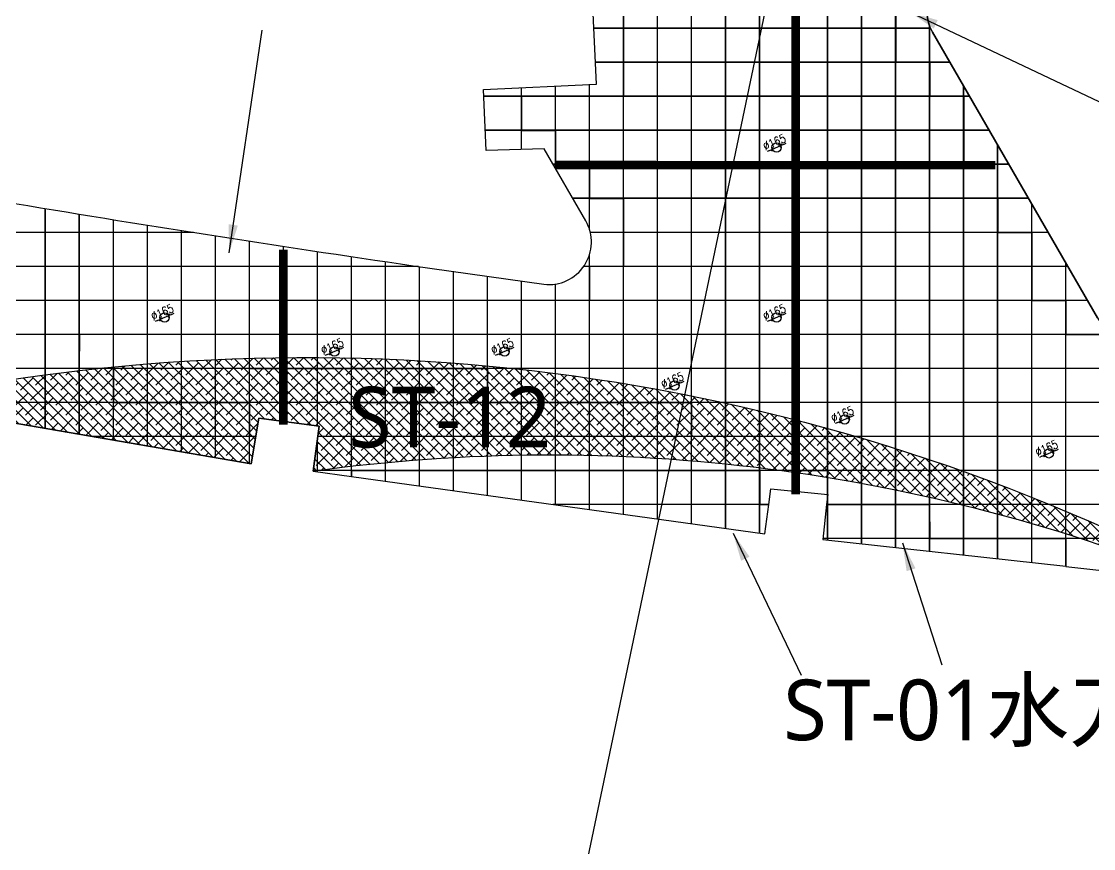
# Model space of a CAD drawing. Header units: millimetres. Extents: x -1989 to 265952, y -5690 to 142265.
# Drawn here: x 68428 to 87341, y 15658 to 30251 of the extents above; entities that cross this region are included whole.
import ezdxf
from ezdxf.enums import TextEntityAlignment as Align
from ezdxf.lldxf.tags import DXFTag

# ---------------------------------------------------------------- set-up
doc = ezdxf.new("R2010")
doc.units = ezdxf.units.MM
for name, color, linetype in [('d地面疏散指示开孔165mm', 91, 'Continuous'), ('F-地材填充', 8, 'Continuous'), ('F-地材造型线', 150, 'Continuous'), ('ST-01水刀', 111, 'Continuous'), ('ST-12整砖', 7, 'Continuous'), ('ST-12算量', 21, 'Continuous'), ('现场实际间隔柱定位', 6, 'Continuous')]:
    doc.layers.add(name, color=color, linetype=linetype)
doc.styles.get("Standard").update_dxf_attribs({"font": 'arial.ttf'})
doc.styles.add('YQ_DIM', font='romancs.shx', dxfattribs={"width": 0.8, "bigfont": '@by-01-hztxt.shx'})
doc.styles.add('黑体', font='Microsoft YaHei.ttf')
tags = doc.linetypes.add('EXP JT_LINE', pattern='A,0.5,-0.2,["EXP JT",Standard,S=0.12,R=0,X=-0.1,Y=-0.05],-0.5', length=1.199999999999999).pattern_tags.tags
tags[6] = DXFTag(74, 10)
doc.dimstyles.new('yq100', dxfattribs={"dimscale": 50, "dimtxt": 3, "dimasz": 1, "dimexe": 1.5, "dimexo": 3, "dimgap": 0.5, "dimtad": 1, "dimdec": 0, "dimrnd": 5, "dimdsep": 46, "dimtxsty": 'YQ_DIM', "dimblk": 'YQTICK', "dimcen": 0, "dimclrd": 256, "dimclre": 256, "dimclrt": 7, "dimadec": 1, "dimazin": 2, "dimtfac": 1, "dimtdec": 0, "dimtix": 1, "dimtmove": 2, "dimatfit": 2, "dimfxl": 1, "dimtolj": 1, "dimtzin": 0, "dimarcsym": 0})
doc.dimstyles.new('yq50', dxfattribs={"dimscale": 50, "dimtxt": 3, "dimasz": 1, "dimexe": 1.5, "dimexo": 3, "dimgap": 0.5, "dimtad": 1, "dimdec": 0, "dimdsep": 46, "dimtxsty": 'YQ_DIM', "dimblk": 'YQTICK', "dimcen": 0, "dimclrd": 256, "dimclre": 256, "dimclrt": 7, "dimadec": 1, "dimazin": 2, "dimtfac": 1, "dimtdec": 4, "dimtix": 1, "dimtmove": 2, "dimatfit": 2, "dimfxl": 1, "dimtolj": 1, "dimtzin": 0, "dimarcsym": 0})

# ---------------------------------------------------------------- blocks, each defined once
blk = doc.blocks.new('AWERAWE')
at = {"layer": 'F-地材填充', "color": 8, "linetype": 'Continuous'}
for p, q in [((-16467.27204211386, 405674.4401379789), (-16467.27204211386, 420718.4423989626)), ((-16465.27204211386, 405672.4401379788), (-16465.27204211386, 420716.4423989627)), ((-15867.27204211386, 405591.1383583499), (-15867.27204211386, 420587.5455750081)), ((-15865.27204211386, 405589.1383583499), (-15865.27204211386, 420585.5455750081)), ((-15267.27204211386, 405507.836578721), (-15267.27204211386, 420456.6487510539)), ((-15265.27204211386, 405505.836578721), (-15265.27204211386, 420454.6487510539)), ((-14667.27204211386, 405424.534799092), (-14667.27204211386, 420325.7519270994)), ((-14665.27204211386, 405422.5347990921), (-14665.27204211386, 420323.7519270994)), ((-14067.27204211386, 405341.2330194631), (-14067.27204211386, 420194.8551031451)), ((-14065.27204211386, 405339.2330194632), (-14065.27204211386, 420192.8551031451)), ((-12267.27204211386, 405156.0870018865), (-12267.27204211386, 419810.2119340083)), ((-12265.27204211386, 405154.0870018864), (-12265.27204211386, 419808.2119340083)), ((-11667.27204211386, 405089.4332762287), (-11667.27204211386, 419694.1393728006)), ((-11665.27204211386, 405087.4332762287), (-11665.27204211386, 419692.1393728006)), ((-13467.27204211386, 406083.6546551525), (-13467.27204211386, 419244.5335390996)), ((-13465.27204211386, 406081.6546551524), (-13465.27204211386, 419242.5335390996)), ((-12867.27204211386, 406026.0730812561), (-12867.27204211386, 419275.4184774998)), ((-12865.27204211386, 406024.073081256), (-12865.27204211386, 419273.4184774997)), ((-11052.80685967354, 414247.8774516658), (-16991.9251384554, 414247.8774516658)), ((-11050.80685967354, 414245.8774516658), (-16989.9251384554, 414245.8774516658)), ((-11067.27204211386, 405022.779550571), (-11067.27204211386, 414282.346332155)), ((-11065.27204211386, 405020.779550571), (-11065.27204211386, 414280.3463321551)), ((-10710.83960252392, 413647.8774516658), (-16962.99514647975, 413647.8774516658)), ((-10708.83960252392, 413645.8774516658), (-16960.99514647975, 413645.8774516658)), ((-17067.27204211386, 410693.1177100295), (-17067.27204211386, 413259.4175964462)), ((-17065.27204211386, 410691.1177100295), (-17065.27204211386, 413257.4175964462)), ((-18267.27204211386, 412110.3808659287), (-18267.27204211386, 413201.5576124945)), ((-18265.27204211386, 412108.3808659287), (-18265.27204211386, 413199.5576124944)), ((-17667.27204211386, 411773.0381623025), (-17667.27204211386, 413230.4876044702)), ((-17665.27204211386, 411771.0381623025), (-17665.27204211386, 413228.4876044702)), ((-10467.27204211386, 404956.1258249133), (-10467.27204211386, 413226.006061966)), ((-10465.27204211386, 404954.1258249133), (-10465.27204211386, 413224.0060619659)), ((-10364.42944100525, 413047.8774516658), (-18935.66568108846, 413047.8774516658)), ((-10362.42944100525, 413045.8774516658), (-18933.66568108846, 413045.8774516658)), ((-10018.01927948658, 412447.8774516658), (-18906.73568911312, 412447.8774516658)), ((-10016.01927948658, 412445.8774516658), (-18904.73568911312, 412445.8774516658)), ((-9867.272042113867, 404889.4720992556), (-9867.272042113867, 412186.7755774393)), ((-9865.272042113866, 404887.4720992556), (-9865.272042113866, 412184.7755774393)), ((-9671.60911796792, 411847.8774516658), (-17710.48052597436, 411847.8774516658)), ((-9669.609117967922, 411845.8774516658), (-17708.48052597436, 411845.8774516658)), ((-9325.198956449254, 411247.8774516659), (-17364.07036445595, 411247.8774516659)), ((-9323.198956449252, 411245.8774516658), (-17362.07036445595, 411245.8774516658)), ((-26667.27204211387, 407188.1669431747), (-26667.27204211387, 411070.0116852259)), ((-26665.27204211387, 407186.1669431747), (-26665.27204211387, 411068.0116852259)), ((-9267.272042113866, 404822.8183735978), (-9267.272042113866, 411147.5450929126)), ((-9265.272042113866, 404820.8183735979), (-9265.272042113866, 411145.5450929127)), ((-26067.27204211387, 407085.4314608843), (-26067.27204211387, 410971.1217783527)), ((-26065.27204211387, 407083.4314608844), (-26065.27204211387, 410969.1217783526)), ((-25467.27204211387, 406982.695978594), (-25467.27204211387, 410873.3804109739)), ((-25465.27204211387, 406980.695978594), (-25465.27204211387, 410871.3804109739)), ((-24055.20321932809, 410647.8774516658), (-40852.17078948409, 410647.8774516658)), ((-24053.20321932809, 410645.8774516658), (-40850.17078948409, 410645.8774516658)), ((-24867.27204211387, 406879.9604963037), (-24867.27204211387, 410776.7865373594)), ((-24865.27204211387, 406877.9604963037), (-24865.27204211387, 410774.7865373595)), ((-24267.27204211386, 406777.2250140133), (-24267.27204211386, 410681.3391253034)), ((-24265.27204211387, 406775.2250140133), (-24265.27204211387, 410679.3391253034)), ((-8978.788794930588, 410647.8774516658), (-17055.28848078793, 410647.8774516658)), ((-8976.788794930588, 410645.8774516658), (-17053.28848078793, 410645.8774516658)), ((-23667.27204211386, 406674.489531723), (-23667.27204211386, 410587.0371560666)), ((-23665.27204211386, 406672.4895317229), (-23665.27204211386, 410585.0371560666)), ((-23067.27204211387, 406571.7540494326), (-23067.27204211387, 410493.8796243201)), ((-23065.27204211386, 406569.7540494326), (-23065.27204211386, 410491.8796243201)), ((-22467.27204211387, 407311.0898628198), (-22467.27204211387, 410401.8655380911)), ((-22465.27204211387, 407309.0898628198), (-22465.27204211387, 410399.8655380912)), ((-21867.27204211387, 407231.4869747333), (-21867.27204211387, 410310.9939187071)), ((-21865.27204211387, 407229.4869747333), (-21865.27204211387, 410308.993918707)), ((-21267.27204211387, 406340.8543750102), (-21267.27204211387, 410221.2638007429)), ((-17067.27204211386, 405757.7419176078), (-17067.27204211386, 410263.9800350277)), ((-17065.27204211386, 405755.7419176077), (-17065.27204211386, 410261.9800350278)), ((-20083.75465199581, 410047.8774516658), (-39459.60482476719, 410047.8774516658)), ((-20081.75465199581, 410045.8774516658), (-39457.60482476719, 410045.8774516658)), ((-21265.27204211387, 406338.8543750103), (-21265.27204211387, 410219.2638007429)), ((-20667.27204211387, 406257.5525953813), (-20667.27204211387, 410132.6742319682)), ((-20665.27204211387, 406255.5525953814), (-20665.27204211387, 410130.6742319682)), ((-20067.27204211387, 406174.2508157524), (-20067.27204211387, 410045.534110507)), ((-20065.27204211387, 406172.2508157524), (-20065.27204211387, 410043.5341105071)), ((-8632.378633411923, 410047.8774516658), (-17171.90243008194, 410047.8774516658)), ((-8630.37863341192, 410045.8774516658), (-17169.90243008194, 410045.8774516658)), ((-8667.272042113866, 404756.1646479401), (-8667.272042113866, 410108.314608386)), ((-8665.272042113866, 404754.1646479401), (-8665.272042113866, 410106.314608386)), ((-19467.27204211386, 406090.9490361235), (-19467.27204211386, 409960.231800658)), ((-19465.27204211386, 406088.9490361234), (-19465.27204211386, 409958.231800658)), ((-18867.27204211386, 406007.6472564945), (-18867.27204211386, 409874.9294908087)), ((-18865.27204211386, 406005.6472564945), (-18865.27204211386, 409872.9294908088)), ((-18267.27204211386, 405924.3454768656), (-18267.27204211386, 409789.6271809598)), ((-18265.27204211386, 405922.3454768656), (-18265.27204211386, 409787.6271809598)), ((-17667.27204211386, 405841.0436972367), (-17667.27204211386, 409737.9938221357)), ((-17665.27204211386, 405839.0436972366), (-17665.27204211386, 409735.9938221357)), ((-8285.968471893248, 409447.8774516658), (-38838.18328472933, 409447.8774516658)), ((-8283.968471893248, 409445.8774516659), (-38836.18328472934, 409445.8774516659)), ((-7886.274062085082, 408847.8774516658), (-31567.42510446267, 408847.8774516658)), ((-7884.274062085082, 408845.8774516658), (-31565.42510446267, 408845.8774516658)), ((-5281.438072288027, 408247.8774516657), (-30454.5878557642, 408247.8774516657)), ((-5279.438072288026, 408245.8774516658), (-30452.5878557642, 408245.8774516658)), ((1548.989490327003, 407647.8774516658), (-29352.09231010201, 407647.8774516658)), ((1550.989490327003, 407645.8774516658), (-29350.09231010202, 407645.8774516658)), ((-22954.95283390668, 407047.8774516658), (-25847.94756892508, 407047.8774516658)), ((-22952.95283390668, 407045.8774516658), (-25845.94756892508, 407045.8774516658)), ((15882.95657703297, 407047.8774516658), (-21860.08162914582, 407047.8774516658)), ((15884.95657703297, 407045.8774516658), (-21858.08162914582, 407045.8774516658)), ((-21867.27204211387, 406424.1561546392), (-21867.27204211387, 406993.6803253486)), ((-21865.27204211387, 406422.1561546392), (-21865.27204211387, 406991.6803253486)), ((74732.72795788615, 406447.8774516659), (-21939.68451723203, 406447.8774516658)), ((74732.72795788615, 406445.8774516658), (-21937.68451723203, 406445.8774516658)), ((-12867.27204211386, 405222.7407275442), (-12867.27204211386, 406015.0409642504)), ((-12865.27204211386, 405220.7407275441), (-12865.27204211386, 406013.0409642503)), ((-13906.92181924461, 405847.8774516658), (-17716.49371151557, 405847.8774516658)), ((-13904.92181924461, 405845.8774516658), (-17714.49371151557, 405845.8774516658)), ((73713.34126965156, 405847.8774516658), (-12885.46025047575, 405847.8774516658)), ((73715.34126965156, 405845.8774516658), (-12883.46025047575, 405845.8774516658)), ((71586.82193263689, 405247.8774516658), (-12950.74318721475, 405247.8774516658)), ((71588.82193263689, 405245.8774516658), (-12948.74318721475, 405245.8774516658))]:
    blk.add_line(p, q, dxfattribs=at)
blk = doc.blocks.new('YQTICK')
blk.add_line((-1, 1e-16), (1, 1e-16))
at = {"const_width": 0.4}
blk.add_lwpolyline([(0.5303300858899105, 0.5303300858899106), (-0.5303300858899106, -0.5303300858899105)], dxfattribs=at)
blk = doc.blocks.new('*D255')
at = {"layer": 'DEFPOINTS', "color": 0, "transparency": 16777216}
for p in [(70876.92647750369, 24996.5565491194), (71028.34795451346, 25062.10451857803)]:
    blk.add_point(p, dxfattribs=at)
at = {"layer": 'd地面疏散指示开孔165mm', "lineweight": -2, "transparency": 16777216}
for p, q in [((70831.04118144009, 24976.69352807132), (70785.15588537649, 24956.83050702324)), ((70876.92647750369, 24996.5565491194), (71028.34795451346, 25062.10451857803)), ((71074.23325057705, 25081.96753962611), (71120.11854664065, 25101.83056067419))]:
    blk.add_line(p, q, dxfattribs=at)
at = {"layer": 'd地面疏散指示开孔165mm', "lineweight": -2, "transparency": 16777216, "xscale": 50, "yscale": 50, "zscale": 50}
for p, rotation in [((70876.92647750369, 24996.5565491194), 23.40702549863715), ((71028.34795451346, 25062.10451857803), 203.4070254986371)]:
    blk.add_blockref('YQTICK', p, dxfattribs=dict(at, rotation=rotation))
at = {"layer": 'd地面疏散指示开孔165mm', "color": 7, "transparency": 16777216, "insert": (70912.91117391242, 25121.1011259759), "char_height": 150, "attachment_point": 5, "rotation": 23.407025498637122, "style": 'YQ_DIM'}
blk.add_mtext('\\A1;∅165', dxfattribs=at)
blk = doc.blocks.new('*D256')
at = {"layer": 'DEFPOINTS', "color": 0, "transparency": 16777216}
for p in [(77026.34795451345, 24462.10451857803), (76874.92647750366, 24396.55654911937)]:
    blk.add_point(p, dxfattribs=at)
at = {"layer": 'd地面疏散指示开孔165mm', "lineweight": -2, "transparency": 16777216}
for p, q in [((76874.92647750366, 24396.55654911937), (77026.34795451345, 24462.10451857803)), ((77072.23325057703, 24481.96753962613), (77118.11854664062, 24501.83056067421)), ((76829.04118144007, 24376.69352807128), (76783.15588537649, 24356.8305070232))]:
    blk.add_line(p, q, dxfattribs=at)
at = {"layer": 'd地面疏散指示开孔165mm', "lineweight": -2, "transparency": 16777216, "xscale": 50, "yscale": 50, "zscale": 50}
for p, rotation in [((76874.92647750366, 24396.55654911937), 23.40702549864762), ((77026.34795451345, 24462.10451857803), 203.4070254986477)]:
    blk.add_blockref('YQTICK', p, dxfattribs=dict(at, rotation=rotation))
at = {"layer": 'd地面疏散指示开孔165mm', "color": 7, "transparency": 16777216, "insert": (76910.91117391238, 24521.10112597588), "char_height": 150, "attachment_point": 5, "rotation": 23.407025498647602, "style": 'YQ_DIM'}
blk.add_mtext('\\A1;∅165', dxfattribs=at)
blk = doc.blocks.new('*D257')
at = {"layer": 'DEFPOINTS', "color": 0, "transparency": 16777216}
for p in [(74026.34795451348, 24462.10451857798), (73874.92647750358, 24396.55654911941)]:
    blk.add_point(p, dxfattribs=at)
at = {"layer": 'd地面疏散指示开孔165mm', "lineweight": -2, "transparency": 16777216}
for p, q in [((73874.92647750358, 24396.55654911941), (74026.34795451348, 24462.10451857798)), ((74072.23325057709, 24481.96753962604), (74118.11854664069, 24501.83056067409)), ((73829.04118143998, 24376.69352807136), (73783.15588537637, 24356.83050702331))]:
    blk.add_line(p, q, dxfattribs=at)
at = {"layer": 'd地面疏散指示开孔165mm', "lineweight": -2, "transparency": 16777216, "xscale": 50, "yscale": 50, "zscale": 50}
for p, rotation in [((73874.92647750358, 24396.55654911941), 23.40702549860254), ((74026.34795451348, 24462.10451857798), 203.4070254986025)]:
    blk.add_blockref('YQTICK', p, dxfattribs=dict(at, rotation=rotation))
at = {"layer": 'd地面疏散指示开孔165mm', "color": 7, "transparency": 16777216, "insert": (73910.9111739124, 24521.10112597591), "char_height": 150, "attachment_point": 5, "rotation": 23.40702549860252, "style": 'YQ_DIM'}
blk.add_mtext('\\A1;∅165', dxfattribs=at)
blk = doc.blocks.new('*D258')
at = {"layer": 'DEFPOINTS', "color": 0, "transparency": 16777216}
for p in [(80026.34795451353, 23862.10451857788), (79874.92647750376, 23796.55654911961)]:
    blk.add_point(p, dxfattribs=at)
at = {"layer": 'd地面疏散指示开孔165mm', "lineweight": -2, "transparency": 16777216}
for p, q in [((79874.92647750376, 23796.55654911961), (80026.34795451353, 23862.10451857788)), ((80072.23325057716, 23881.96753962588), (80118.11854664079, 23901.83056067387)), ((79829.04118144013, 23776.69352807162), (79783.1558853765, 23756.83050702363))]:
    blk.add_line(p, q, dxfattribs=at)
at = {"layer": 'd地面疏散指示开孔165mm', "lineweight": -2, "transparency": 16777216, "xscale": 50, "yscale": 50, "zscale": 50}
for p, rotation in [((79874.92647750376, 23796.55654911961), 23.40702549852468), ((80026.34795451353, 23862.10451857788), 203.4070254985246)]:
    blk.add_blockref('YQTICK', p, dxfattribs=dict(at, rotation=rotation))
at = {"layer": 'd地面疏散指示开孔165mm', "color": 7, "transparency": 16777216, "insert": (79910.91117391267, 23921.101125976), "char_height": 150, "attachment_point": 5, "rotation": 23.40702549852465, "style": 'YQ_DIM'}
blk.add_mtext('\\A1;∅165', dxfattribs=at)
blk = doc.blocks.new('*D259')
at = {"layer": 'DEFPOINTS', "color": 0, "transparency": 16777216}
for p in [(82874.9264775038, 23196.55654911948), (83026.34795451372, 23262.10451857792)]:
    blk.add_point(p, dxfattribs=at)
at = {"layer": 'd地面疏散指示开孔165mm', "lineweight": -2, "transparency": 16777216}
for p, q in [((83072.23325057735, 23281.96753962594), (83118.11854664098, 23301.83056067396)), ((82829.0411814402, 23176.69352807146), (82783.15588537657, 23156.83050702344)), ((82874.9264775038, 23196.55654911948), (83026.34795451372, 23262.10451857792))]:
    blk.add_line(p, q, dxfattribs=at)
at = {"layer": 'd地面疏散指示开孔165mm', "lineweight": -2, "transparency": 16777216, "xscale": 50, "yscale": 50, "zscale": 50}
for p, rotation in [((83026.34795451372, 23262.10451857792), 203.40702549856), ((82874.9264775038, 23196.55654911948), 23.40702549855993)]:
    blk.add_blockref('YQTICK', p, dxfattribs=dict(at, rotation=rotation))
at = {"layer": 'd地面疏散指示开孔165mm', "color": 7, "transparency": 16777216, "insert": (82910.91117391275, 23321.10112597595), "char_height": 150, "attachment_point": 5, "rotation": 23.40702549855992, "style": 'YQ_DIM'}
blk.add_mtext('\\A1;∅165', dxfattribs=at)
blk = doc.blocks.new('*D260')
at = {"layer": 'DEFPOINTS', "color": 0, "transparency": 16777216}
for p in [(81674.9264775035, 24996.55654911942), (81826.3479545135, 25062.10451857795)]:
    blk.add_point(p, dxfattribs=at)
at = {"layer": 'd地面疏散指示开孔165mm', "lineweight": -2, "transparency": 16777216}
for p, q in [((81629.04118143988, 24976.69352807139), (81583.15588537627, 24956.83050702335)), ((81674.9264775035, 24996.55654911942), (81826.3479545135, 25062.10451857795)), ((81872.2332505771, 25081.96753962598), (81918.11854664073, 25101.83056067401))]:
    blk.add_line(p, q, dxfattribs=at)
at = {"layer": 'd地面疏散指示开孔165mm', "lineweight": -2, "transparency": 16777216, "xscale": 50, "yscale": 50, "zscale": 50}
for p, rotation in [((81674.9264775035, 24996.55654911942), 23.40702549857576), ((81826.3479545135, 25062.10451857795), 203.4070254985757)]:
    blk.add_blockref('YQTICK', p, dxfattribs=dict(at, rotation=rotation))
at = {"layer": 'd地面疏散指示开孔165mm', "color": 7, "transparency": 16777216, "insert": (81710.91117391243, 25121.10112597591), "char_height": 150, "attachment_point": 5, "rotation": 23.40702549857575, "style": 'YQ_DIM'}
blk.add_mtext('\\A1;∅165', dxfattribs=at)
blk = doc.blocks.new('*D261')
at = {"layer": 'DEFPOINTS', "color": 0, "transparency": 16777216}
for p in [(81674.92647750345, 27996.55654911936), (81826.34795451345, 28062.10451857799)]:
    blk.add_point(p, dxfattribs=at)
at = {"layer": 'd地面疏散指示开孔165mm', "lineweight": -2, "transparency": 16777216}
for p, q in [((81674.92647750345, 27996.55654911936), (81826.34795451345, 28062.10451857799)), ((81872.23325057708, 28081.96753962604), (81918.11854664068, 28101.8305606741)), ((81629.04118143988, 27976.6935280713), (81583.15588537627, 27956.83050702324))]:
    blk.add_line(p, q, dxfattribs=at)
at = {"layer": 'd地面疏散指示开孔165mm', "lineweight": -2, "transparency": 16777216, "xscale": 50, "yscale": 50, "zscale": 50}
for p, rotation in [((81674.92647750345, 27996.55654911936), 23.40702549860701), ((81826.34795451345, 28062.10451857799), 203.4070254986071)]:
    blk.add_blockref('YQTICK', p, dxfattribs=dict(at, rotation=rotation))
at = {"layer": 'd地面疏散指示开孔165mm', "color": 7, "transparency": 16777216, "insert": (81710.91117391236, 28121.10112597588), "char_height": 150, "attachment_point": 5, "rotation": 23.407025498607048, "style": 'YQ_DIM'}
blk.add_mtext('\\A1;∅165', dxfattribs=at)
blk = doc.blocks.new('*D282')
at = {"layer": 'DEFPOINTS', "color": 0, "transparency": 16777216}
for p in [(86476.92647750382, 22598.55654911952), (86628.34795451348, 22664.10451857799)]:
    blk.add_point(p, dxfattribs=at)
at = {"layer": 'd地面疏散指示开孔165mm', "lineweight": -2, "transparency": 16777216}
for p, q in [((86674.23325057709, 22683.96753962603), (86720.11854664068, 22703.83056067409)), ((86431.0411814402, 22578.69352807146), (86385.15588537662, 22558.83050702341)), ((86476.92647750382, 22598.55654911952), (86628.34795451348, 22664.10451857799))]:
    blk.add_line(p, q, dxfattribs=at)
at = {"layer": 'd地面疏散指示开孔165mm', "lineweight": -2, "transparency": 16777216, "xscale": 50, "yscale": 50, "zscale": 50}
for p, rotation in [((86628.34795451348, 22664.10451857799), 203.4070254986034), ((86476.92647750382, 22598.55654911952), 23.40702549860342)]:
    blk.add_blockref('YQTICK', p, dxfattribs=dict(at, rotation=rotation))
at = {"layer": 'd地面疏散指示开孔165mm', "color": 7, "transparency": 16777216, "insert": (86512.91117391257, 22723.10112597596), "char_height": 150, "attachment_point": 5, "rotation": 23.407025498603385, "style": 'YQ_DIM'}
blk.add_mtext('\\A1;∅165', dxfattribs=at)

msp = doc.modelspace()

# ---------------------------------------------------------------- hatches: boundary and pattern name
at = {"layer": 'F-地材填充'}
h = msp.add_hatch(dxfattribs=at)
h.set_pattern_fill('DOTS', color=8, scale=100, angle=90)
h.set_pattern_definition([(90, (485915.7197267425, 405516.620118822), (-158.75, 79.37500000000001), [0, -158.75])])
edge = h.paths.add_edge_path()
edge.add_line((82663.3540596088, 35216.12599809622), (82621.16808326103, 34998.37111807618))
edge.add_line((82621.16808326103, 34998.37111807618), (82006.17733110653, 35135.09305542594))
edge.add_line((82006.17733110664, 35135.09305542594), (81468.66730676769, 35254.58983097112))
edge.add_line((81468.66730676769, 35254.58983097112), (81493.29269753248, 35370.17405466063))
edge.add_arc((76600.44360442137, -6383.592687577969), 42039.46966141733, 83.3163666160761, 98.08916003773373)
edge.add_line((70684.90487224856, 35237.59675868115), (70684.90487107149, 35154.38567412555))
edge.add_arc((72665.23145493856, 2442.126793975738), 32772.14632001863, 58.4021364496154, 93.4643297160261, ccw=False)
edge.add_arc((112929.7945153547, 171942.4495205379), 143457.7266076545, 260.736363694474, 264.46176272153)
edge.add_arc((76626.54245602388, -6411.319012759806), 42062.89662480486, 57.7294283861883, 81.74849109157326)
h = msp.add_hatch(dxfattribs=at)
h.set_pattern_fill('橡胶', color=256, scale=200, angle=90)
h.set_pattern_definition([(135, (485915.719726742, 389097.124641923), (-88.38834764831844, -88.38834764831844), []), (224.9999999999999, (485915.719726742, 389097.124641923), (-88.38834764831847, -265.1650429449553), [312.4999999999999, -187.4999999999999])])
edge = h.paths.add_edge_path()
edge.add_arc((77735.25561149037, -8004.046041769994), 30602.72024258791, 67.69804876367891, 97.80859024249992, ccw=False)
edge.add_line((89348.61054428612, 20309.49265354339), (89654.29475264347, 20276.24580816648))
edge.add_arc((73442.47866780733, -10177.44065556864), 34500.00000000051, 61.97169387217832, 102.2478068050065)
edge.add_line((66123.63952234961, 23537.31269608662), (72482.25190601198, 22446.96510671099))
edge.add_line((72482.25190601198, 22446.96510671099), (72618.38906679631, 23249.02261822842))
edge.add_line((72618.38906679631, 23249.02261822842), (73682.64164484433, 23107.8266534514))
edge.add_arc((73669.11603171263, 23074.94861492803), 35.55147855903977, 67.63834796499205, 277.2468897730036)
edge.add_line((73673.60067721494, 23039.68112873394), (73594.25881669522, 22441.64860181985))
edge.add_line((73594.25881669522, 22441.64860181985), (73577.44420811805, 22314.90991947786))

# ---------------------------------------------------------------- linework, layer by layer
at = {"color": 11}
msp.add_lwpolyline([(76439.17991211035, 31916.17093931212), (76395.70390200152, 32817.85131611102, 0.3264483431227162), (75987.97650474429, 33322.81349328617, -0.0153519259116162), (67551.76700320121, 35850.88450199084), (67081.7346138788, 34982.13741016181), (65260.48929034945, 35967.51543215735), (63866.21587712903, 33390.52073887989), (65687.46120065663, 32405.14271688732), (65221.11822036819, 31543.21465165486), (61856.52349440663, 33363.61613903925, 0.3673617066170483), (60779.77228457111, 33136.17204528369), (59624.97533810281, 31643.64671918928, 0.5590913621963867), (60862.04890694309, 28377.29076346706, 0.0112558719620174), (75341.1766764438, 25941.6914246433), (77643.92160815586, 25614.30898852934, 0.617733619168726), (78382.50460498131, 26734.00195471538), (77649.7900506533, 28003.10079023973), (76629.37091714636, 27971.66230901811), (76577.40112883903, 29049.5012870245), (78574.35903650886, 29145.78791409955), (78436.13781977972, 32012.457566386), (76439.17993784, 31916.17094055269)], format="xyb", dxfattribs=at)
msp.add_lwpolyline([(87411.22464946358, 25019.53382456143, 0.2404197129932057), (88517.2547155782, 24302.28284668588, 0.0121159270092298), (104271.8326290227, 23051.90963665993, 0.282733468284349), (105607.2344188434, 23774.71953270098), (107745.2148964535, 27477.8103455654, 0.563940622258), (107126.034450667, 28602.19647361702, -0.0383659333457319), (85294.70513755622, 31171.65108300347, 0.6438808951479384), (84500.70666847427, 30060.69884390649)], format="xyb", close=True, dxfattribs=at)
at = {"layer": 'd地面疏散指示开孔165mm'}
for centre in [(81750.63721600853, 28029.3305338487), (70952.63721600852, 25029.3305338487), (81750.63721600853, 25029.3305338487), (73950.63721600853, 24429.3305338487), (76950.63721600853, 24429.3305338487), (79950.63721600853, 23829.3305338487), (82950.63721600876, 23229.3305338487), (86552.63721600853, 22631.3305338487)]:
    msp.add_circle(centre, 82.5, dxfattribs=at)
at = {"layer": 'F-地材造型线'}
msp.add_lwpolyline([(99084.6857181009, 29154.38179137235, 0.1050647637379913), (82663.432688301, 35216.84448301452), (82621.16808326103, 34998.37111807618), (82006.17733110664, 35135.09305542594), (81468.66730676769, 35254.58983097112), (81493.29269753248, 35370.17405466063, 0.0644231810518809), (70686.77915663403, 35236.14937278375), (70686.77915545707, 35152.93828822722, -0.1539755113251544), (89851.63721600865, 30353.19149972758, 0.016230397369082)], format="xyb", close=True, dxfattribs=at)
at = {"layer": 'F-地材造型线', "color": 1, "linetype": 'EXP JT_LINE', "ltscale": 1500, "const_width": 150}
for points in [[(82084.89609030509, 35030.23980833314), (82084.89609030509, 21909.00963991744)], [(77849.63721600888, 27717.26629944777), (85607.73627818064, 27715.54498329319)], [(73049.63450508579, 26226.67513775176), (73049.63450508579, 23136.8015343326)]]:
    msp.add_lwpolyline(points, dxfattribs=at)
at = {"layer": 'F-地材造型线'}
msp.add_lwpolyline([(73577.44420811746, 22314.90991947762), (73682.64164484433, 23107.8266534514), (72618.38906679631, 23249.02261822842), (72482.25190601198, 22446.96510671099), (66123.63952234961, 23537.31269608662, -0.1775694729511432), (89654.29475264288, 20276.24580816625), (89348.61054428612, 20309.49265354339, 0.1321432168729033), (73577.44420811746, 22314.90991947762), (73594.25881669522, 22441.64860181985)], format="xyb", dxfattribs=at)
at = {"layer": 'ST-01水刀', "color": 241}
msp.add_line((86461.30067257307, 53902.78417648016), (73977.59064508139, -5689.841053661744), dxfattribs=at)
at = {"layer": 'ST-01水刀'}
for points in [[(60862.04890694309, 28377.29076346706, 0.0112558719620174), (75341.1766764438, 25941.6914246433), (77643.92160815586, 25614.30898852934, 0.617733619168726), (78382.50460498131, 26734.00195471538), (77649.7900506533, 28003.10079023973), (76629.37091714636, 27971.66230901811), (76577.40112883903, 29049.5012870245), (78574.35903650886, 29145.78791409955), (78436.13781977972, 32012.457566386), (76439.17991211035, 31916.17093931212)], [(87411.22464946358, 25019.53382456143), (84500.70666847427, 30060.69884390649, -0.6438808951479384), (85294.70513755622, 31171.65108300347, 0.005945224346755), (88649.63721600865, 30554.35736903807, -0.005945224346755)]]:
    msp.add_lwpolyline(points, format="xyb", dxfattribs=at)
for points in [[(79049.63721600865, 31928.33053384864), (79049.63721600865, 28930.33053384864), (78449.63721600865, 28930.3305338487), (77249.63721600865, 28930.3305338487), (77251.63721600865, 28328.33053384864), (77849.63721600865, 28328.33053384864), (77849.63721600865, 27730.33053384864), (78449.63721600865, 27728.33053384864), (78449.63721600865, 27128.33053384864), (79049.63721600865, 27128.33053384864), (79051.63721600865, 25930.33053384864), (78451.63721600865, 25930.33053384864), (78449.63721600865, 25330.33053384864), (75449.63721600865, 25330.33053384864), (74851.63721600865, 25330.33053384864), (74849.63721600865, 25928.33053384864), (71251.63721600865, 25930.33053384864), (71251.63721600865, 26528.33053384864), (67651.63721600865, 26528.33053384864)], [(88049.63721600865, 31328.33053384864), (84451.63721600865, 31328.33053384864), (84451.63721600865, 30728.33053384864), (83851.63721600865, 30728.33053384858), (83851.63721600865, 29530.33053384864), (84451.63721600865, 29530.33053384864), (84451.63721600865, 28930.33053384864), (85051.63721600865, 28930.33053384864), (85051.63721600865, 27730.33053384864), (85649.63721600865, 27730.33053384864), (85651.63721600865, 26530.33053384864), (86249.63721600865, 26530.33053384864), (86251.63721600865, 25328.33053384864), (86849.63721600865, 25330.33053384864), (86851.63721600865, 24728.33053384864), (87451.63721600865, 24728.33053384864)]]:
    msp.add_lwpolyline(points, dxfattribs=at)
at = {"layer": 'ST-01水刀', "color": 111}
for points in [[(81615.49270568512, 21726.33053384864), (77851.63721600876, 21726.33053384864), (77849.63721600876, 21726.33053384864), (77849.63721600876, 22314.85109031599), (77849.63721600876, 22326.33053384864), (74251.63721600876, 22326.33053384864), (74251.63721600853, 22221.30745719312), (81539.94462966513, 21209.42582712593), (81615.49270568512, 21726.33053384864)], [(86849.63721600853, 20638.61773012296), (86849.63721600876, 21128.33053384864), (83251.63721600876, 21128.33053384864), (82651.63721600876, 21126.33053384864), (82651.64591822555, 21730.28610080152), (82631.44900764668, 21730.33053384864), (82562.87606698103, 21113.05424518758), (86849.63721600853, 20638.61773012296)]]:
    msp.add_lwpolyline(points, dxfattribs=at)
at = {"layer": 'ST-12整砖', "color": 122}
for points in [[(72449.63721600853, 23530.33053384864), (72449.63721600853, 24128.33053384864), (70051.63721600853, 24128.33053384864), (70051.63721600853, 23530.33053384864)], [(72451.63721600853, 23530.33053384841), (72451.63721600853, 24128.33053384864), (76649.63721600853, 24128.33053384864), (76649.63721600853, 23530.33053384841)], [(70051.63721600853, 22930.33053384864), (70051.63721600853, 23528.33053384864), (72449.63721600853, 23528.33053384864), (72449.63721600853, 22930.33053384864)], [(74249.63721600853, 22930.33053384864), (74249.63721600853, 23528.33053384864), (80249.63721600853, 23528.33053384864), (80249.63721600853, 22930.33053384864)], [(82051.63721600852, 22928.33053384864), (82051.63721600852, 22330.33053384864), (82649.63721600853, 22330.33053384864), (82649.63721600853, 22928.33053384864)]]:
    msp.add_lwpolyline(points, close=True, dxfattribs=at)
at = {"layer": 'ST-12算量', "color": 21}
for points in [[(88051.63721600876, 21726.33053384864), (86851.63721600876, 21728.33053384864), (86851.63721600876, 22326.33053384864), (85051.63721600876, 22328.33053384864), (85051.63721600876, 22926.33053384864), (83249.63721600876, 22926.33053384864), (83249.63721600876, 23528.33053384864), (80849.63721600876, 23528.33053384864), (80849.63721600876, 24126.33053384864), (77251.63721600876, 24128.33053384864), (77251.63721600876, 24726.33053384864), (69451.63721600876, 24726.33053384864), (69449.63721600876, 24128.33053384864), (66449.63721600876, 24127.33053384864)], [(65849.63721600852, 23584.29743680932), (72482.25190601198, 22446.96510671099), (72618.38906679631, 23249.02261822842), (73682.64164484433, 23107.8266534514), (73577.44420811746, 22314.90991947762), (74249.11284056879, 22221.6579321374), (74249.63721600876, 22328.33053384864), (80249.63721600876, 22329.33053384864), (80849.63721600876, 22326.33053384864), (81451.63721600876, 22326.33053384864), (81451.63721600876, 21728.33053384864), (81615.75989922605, 21728.33053384864), (81650.07233225393, 22002.64563404876), (82652.82515991096, 21906.41215730624), (82631.44900764668, 21730.33053384864), (84449.63721600876, 21726.33053384864), (84451.63721600875, 21128.33053384864), (86849.63721600876, 21126.33053384864), (86851.4208037588, 20636.64177126085), (88651.63721600852, 20436.65655314983)]]:
    msp.add_lwpolyline(points, dxfattribs=at)
at = {"layer": '现场实际间隔柱定位', "const_width": 2}
msp.add_lwpolyline([(100603.8631935038, 20215.61109234797), (99559.20131928349, 20278.25225639253), (99491.4322562558, 19467.86535474736), (91947.83226688176, 20112.84145643216), (92013.34589408762, 20910.30310941718), (90417.64548864836, 21058.64956912768), (90329.4274266884, 20250.27160579341), (82566.46060925983, 21112.6560400248), (82652.82515991096, 21906.41215730624), (81650.07233225393, 22002.64563404876), (81539.94462966513, 21209.42582712593), (73577.44420811735, 22314.90991947762), (73682.64164484433, 23107.8266534514), (72618.38906679631, 23249.02261822842), (72482.25190601198, 22446.96510671099), (64992.98379211841, 23729.32105951532)], dxfattribs=at)

# ---------------------------------------------------------------- block references
at = {"layer": 'ST-01水刀'}
msp.add_blockref('AWERAWE', (95516.90925812247, -384117.5469178173), dxfattribs=at)

# ---------------------------------------------------------------- texts
at = {"color": 200, "ltscale": 5000, "style": '黑体'}
msp.add_text('ST-12', height=1069.01983612351, dxfattribs=at).set_placement((75983.30776275348, 23270.81233009501), align=Align.MIDDLE)
at = {"color": 122, "ltscale": 5000, "style": '黑体'}
msp.add_text('ST-01水刀', height=1069.01983612351, dxfattribs=at).set_placement((85117.32932650836, 18119.59152138713), align=Align.MIDDLE)

# ---------------------------------------------------------------- dimensions: what is measured, and where the dimension line sits
at = {"layer": 'd地面疏散指示开孔165mm'}
for p1, p2, picture, middle in [((81674.92647750345, 27996.55654911936), (81826.34795451345, 28062.10451857799), '*D261', (81710.91117391236, 28121.10112597588)), ((70876.92647750369, 24996.5565491194), (71028.34795451346, 25062.10451857803), '*D255', (70912.91117391242, 25121.1011259759)), ((81674.9264775035, 24996.55654911942), (81826.3479545135, 25062.10451857795), '*D260', (81710.91117391243, 25121.10112597591)), ((73874.92647750358, 24396.55654911941), (74026.34795451348, 24462.10451857798), '*D257', (73910.9111739124, 24521.10112597591)), ((76874.92647750366, 24396.55654911937), (77026.34795451345, 24462.10451857803), '*D256', (76910.91117391238, 24521.10112597588)), ((79874.92647750376, 23796.55654911961), (80026.34795451353, 23862.10451857788), '*D258', (79910.91117391267, 23921.101125976)), ((82874.9264775038, 23196.55654911948), (83026.34795451372, 23262.10451857792), '*D259', (82910.91117391275, 23321.10112597595)), ((86476.92647750382, 22598.55654911952), (86628.34795451348, 22664.10451857799), '*D282', (86512.91117391257, 22723.10112597596))]:
    dim = msp.add_diameter_dim_2p(p1=p1, p2=p2, dimstyle='yq50', override={"dimzin": 0}, dxfattribs=at)
    dim.commit()
    dim.dimension.update_dxf_attribs({"geometry": picture, "text_midpoint": middle})

# ---------------------------------------------------------------- leaders
at = {"layer": 'ST-12算量', "color": 122}
for points, override in [([(84105.29853190332, 30413.62975759493), (90152.15361128213, 27551.10471261354)], {"dimasz": 10, "dimtad": 0, "dimzin": 0, "dimfxl": 6, "dimfxlon": 1}), ([(72091.82087621363, 26166.91740767858), (72674.06296168108, 30098.78484128756)], {"dimasz": 10, "dimtad": 0, "dimzin": 0, "dimfxl": 6, "dimfxlon": 1}), ([(80981.4204331788, 21222.35571856998), (82185.35401889148, 18717.67963389741)], {"dimasz": 10, "dimtad": 0, "dimzin": 0, "dimfxl": 6, "dimfxlon": 1}), ([(83968.8976949414, 21053.23889842109), (84662.95793266247, 18899.3953631857)], {"dimasz": 10, "dimgap": 0.5, "dimtad": 0, "dimzin": 0, "dimfxl": 6, "dimfxlon": 1})]:
    msp.add_leader(points, dimstyle='yq100', override=override, dxfattribs=at)

doc.saveas('drawing.dxf')
